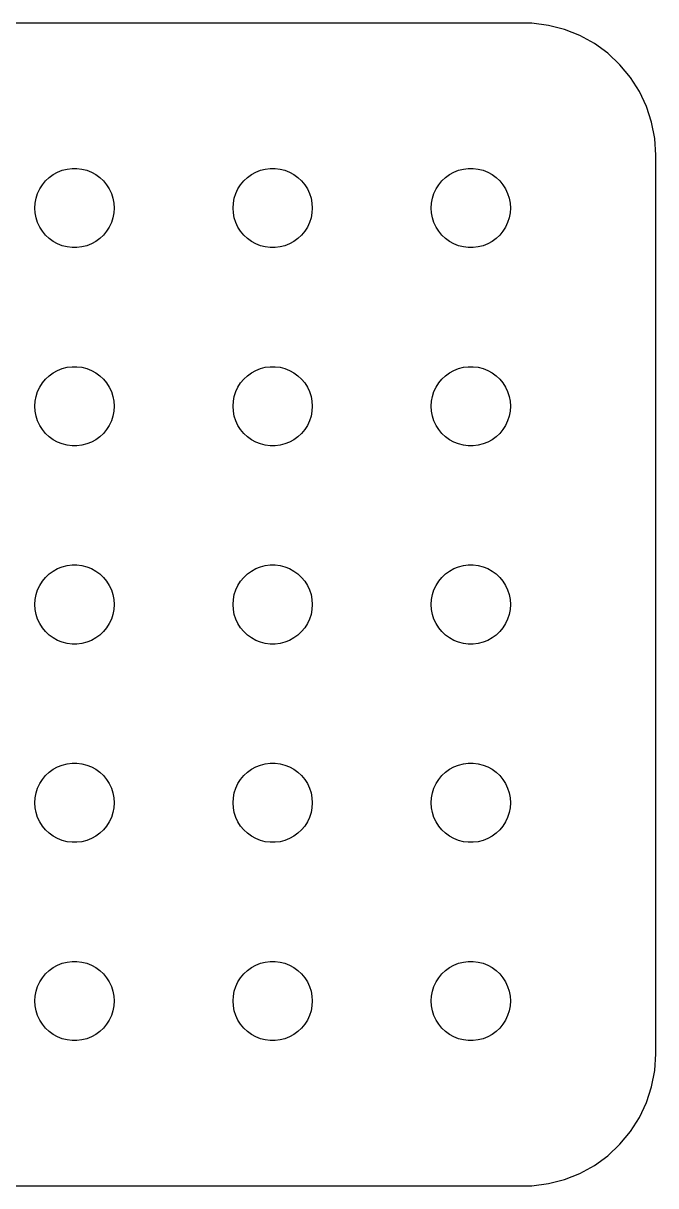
# Model space of a CAD drawing. Header units: metres. Extents: x -22 to 22, y 248 to 508.
# Drawn here: x -1.94 to 22, y 248.01 to 291.99 of the extents above; entities that cross this region are included whole.
import ezdxf

# ---------------------------------------------------------------- set-up
doc = ezdxf.new("R2010")
doc.units = ezdxf.units.M

msp = doc.modelspace()

# ---------------------------------------------------------------- linework, layer by layer
for p, q in [((17.3139, 291.99), (-17.3139, 291.99)), ((17.9369, 291.911), (17.3139, 291.99)), ((18.5451, 291.755), (17.9369, 291.911)), ((19.1289, 291.524), (18.5451, 291.755)), ((19.6791, 291.222), (19.1289, 291.524)), ((20.1871, 290.853), (19.6791, 291.222)), ((20.6448, 290.423), (20.1871, 290.853)), ((21.0451, 289.939), (20.6448, 290.423)), ((21.3815, 289.409), (21.0451, 289.939)), ((21.6489, 288.841), (21.3815, 289.409)), ((21.8429, 288.243), (21.6489, 288.841)), ((21.9606, 287.627), (21.8429, 288.243)), ((22, 287), (21.9606, 287.627)), ((22, 253), (22, 287)), ((-0.803726, 286.266), (-0.638657, 286.357)), ((-0.638657, 286.357), (-0.463516, 286.427)), ((-0.463516, 286.427), (-0.281067, 286.473)), ((-0.281067, 286.473), (-0.094177, 286.497)), ((-0.094177, 286.497), (0.094177, 286.497)), ((0.094177, 286.497), (0.281067, 286.473)), ((0.281067, 286.473), (0.463516, 286.427)), ((0.463516, 286.427), (0.638657, 286.357)), ((0.638657, 286.357), (0.803726, 286.266)), ((6.69626, 286.266), (6.86133, 286.357)), ((6.86133, 286.357), (7.03647, 286.427)), ((7.03647, 286.427), (7.21892, 286.473)), ((7.21892, 286.473), (7.40581, 286.497)), ((7.40581, 286.497), (7.59418, 286.497)), ((7.59418, 286.497), (7.78107, 286.473)), ((7.78107, 286.473), (7.96352, 286.427)), ((7.96352, 286.427), (8.13866, 286.357)), ((8.13866, 286.357), (8.30373, 286.266)), ((14.1963, 286.266), (14.3613, 286.357)), ((14.3613, 286.357), (14.5365, 286.427)), ((14.5365, 286.427), (14.7189, 286.473)), ((14.7189, 286.473), (14.9058, 286.497)), ((14.9058, 286.497), (15.0942, 286.497)), ((15.0942, 286.497), (15.2811, 286.473)), ((15.2811, 286.473), (15.4635, 286.427)), ((15.4635, 286.427), (15.6387, 286.357)), ((15.6387, 286.357), (15.8037, 286.266)), ((-1.31445, 285.723), (-1.21352, 285.882)), ((-1.21352, 285.882), (-1.09344, 286.027)), ((-1.09344, 286.027), (-0.956131, 286.156)), ((-0.956131, 286.156), (-0.803726, 286.266)), ((0.803726, 286.266), (0.956131, 286.156)), ((0.956131, 286.156), (1.09344, 286.027)), ((1.09344, 286.027), (1.21352, 285.882)), ((1.21352, 285.882), (1.31445, 285.723)), ((6.18553, 285.723), (6.28647, 285.882)), ((6.28647, 285.882), (6.40654, 286.027)), ((6.40654, 286.027), (6.54385, 286.156)), ((6.54385, 286.156), (6.69626, 286.266)), ((8.30373, 286.266), (8.45613, 286.156)), ((8.45613, 286.156), (8.59344, 286.027)), ((8.59344, 286.027), (8.71352, 285.882)), ((8.71352, 285.882), (8.81445, 285.723)), ((13.6855, 285.723), (13.7865, 285.882)), ((13.7865, 285.882), (13.9065, 286.027)), ((13.9065, 286.027), (14.0439, 286.156)), ((14.0439, 286.156), (14.1963, 286.266)), ((15.8037, 286.266), (15.9561, 286.156)), ((15.9561, 286.156), (16.0934, 286.027)), ((16.0934, 286.027), (16.2135, 285.882)), ((16.2135, 285.882), (16.3145, 285.723)), ((-1.45287, 285.373), (-1.39465, 285.552)), ((-1.39465, 285.552), (-1.31445, 285.723)), ((1.31445, 285.723), (1.39465, 285.552)), ((1.39465, 285.552), (1.45287, 285.373)), ((6.04712, 285.373), (6.10533, 285.552)), ((6.10533, 285.552), (6.18553, 285.723)), ((8.81445, 285.723), (8.89465, 285.552)), ((8.89465, 285.552), (8.95287, 285.373)), ((13.5471, 285.373), (13.6053, 285.552)), ((13.6053, 285.552), (13.6855, 285.723)), ((16.3145, 285.723), (16.3947, 285.552)), ((16.3947, 285.552), (16.4529, 285.373)), ((-1.5, 285), (-1.48816, 285.188)), ((-1.48816, 284.812), (-1.5, 285)), ((-1.48816, 285.188), (-1.45287, 285.373)), ((1.45287, 285.373), (1.48816, 285.188)), ((1.48816, 285.188), (1.5, 285)), ((1.5, 285), (1.48816, 284.812)), ((6, 285), (6.01183, 285.188)), ((6.01183, 284.812), (6, 285)), ((6.01183, 285.188), (6.04712, 285.373)), ((8.95287, 285.373), (8.98816, 285.188)), ((8.98816, 285.188), (9, 285)), ((9, 285), (8.98816, 284.812)), ((13.5, 285), (13.5118, 285.188)), ((13.5118, 284.812), (13.5, 285)), ((13.5118, 285.188), (13.5471, 285.373)), ((16.4529, 285.373), (16.4882, 285.188)), ((16.4882, 285.188), (16.5, 285)), ((16.5, 285), (16.4882, 284.812)), ((-1.45287, 284.627), (-1.48816, 284.812)), ((-1.39465, 284.448), (-1.45287, 284.627)), ((1.45287, 284.627), (1.39465, 284.448)), ((1.48816, 284.812), (1.45287, 284.627)), ((6.04712, 284.627), (6.01183, 284.812)), ((6.10533, 284.448), (6.04712, 284.627)), ((8.95287, 284.627), (8.89465, 284.448)), ((8.98816, 284.812), (8.95287, 284.627)), ((13.5471, 284.627), (13.5118, 284.812)), ((13.6053, 284.448), (13.5471, 284.627)), ((16.4529, 284.627), (16.3947, 284.448)), ((16.4882, 284.812), (16.4529, 284.627)), ((-1.31445, 284.277), (-1.39465, 284.448)), ((-1.21352, 284.118), (-1.31445, 284.277)), ((-1.09344, 283.973), (-1.21352, 284.118)), ((1.21352, 284.118), (1.09344, 283.973)), ((1.31445, 284.277), (1.21352, 284.118)), ((1.39465, 284.448), (1.31445, 284.277)), ((6.18553, 284.277), (6.10533, 284.448)), ((6.28647, 284.118), (6.18553, 284.277)), ((6.40654, 283.973), (6.28647, 284.118)), ((8.71352, 284.118), (8.59344, 283.973)), ((8.81445, 284.277), (8.71352, 284.118)), ((8.89465, 284.448), (8.81445, 284.277)), ((13.6855, 284.277), (13.6053, 284.448)), ((13.7865, 284.118), (13.6855, 284.277)), ((13.9065, 283.973), (13.7865, 284.118)), ((16.2135, 284.118), (16.0934, 283.973)), ((16.3145, 284.277), (16.2135, 284.118)), ((16.3947, 284.448), (16.3145, 284.277)), ((-0.956131, 283.844), (-1.09344, 283.973)), ((-0.803726, 283.734), (-0.956131, 283.844)), ((-0.638657, 283.643), (-0.803726, 283.734)), ((0.803726, 283.734), (0.638657, 283.643)), ((0.956131, 283.844), (0.803726, 283.734)), ((1.09344, 283.973), (0.956131, 283.844)), ((6.54385, 283.844), (6.40654, 283.973)), ((6.69626, 283.734), (6.54385, 283.844)), ((6.86133, 283.643), (6.69626, 283.734)), ((8.30373, 283.734), (8.13866, 283.643)), ((8.45613, 283.844), (8.30373, 283.734)), ((8.59344, 283.973), (8.45613, 283.844)), ((14.0439, 283.844), (13.9065, 283.973)), ((14.1963, 283.734), (14.0439, 283.844)), ((14.3613, 283.643), (14.1963, 283.734)), ((15.8037, 283.734), (15.6387, 283.643)), ((15.9561, 283.844), (15.8037, 283.734)), ((16.0934, 283.973), (15.9561, 283.844)), ((-0.463516, 283.573), (-0.638657, 283.643)), ((-0.281067, 283.527), (-0.463516, 283.573)), ((-0.094177, 283.503), (-0.281067, 283.527)), ((0.094177, 283.503), (-0.094177, 283.503)), ((0.281067, 283.527), (0.094177, 283.503)), ((0.463516, 283.573), (0.281067, 283.527)), ((0.638657, 283.643), (0.463516, 283.573)), ((7.03647, 283.573), (6.86133, 283.643)), ((7.21892, 283.527), (7.03647, 283.573)), ((7.40581, 283.503), (7.21892, 283.527)), ((7.59418, 283.503), (7.40581, 283.503)), ((7.78107, 283.527), (7.59418, 283.503)), ((7.96352, 283.573), (7.78107, 283.527)), ((8.13866, 283.643), (7.96352, 283.573)), ((14.5365, 283.573), (14.3613, 283.643)), ((14.7189, 283.527), (14.5365, 283.573)), ((14.9058, 283.503), (14.7189, 283.527)), ((15.0942, 283.503), (14.9058, 283.503)), ((15.2811, 283.527), (15.0942, 283.503)), ((15.4635, 283.573), (15.2811, 283.527)), ((15.6387, 283.643), (15.4635, 283.573)), ((-0.803726, 278.766), (-0.638657, 278.857)), ((-0.638657, 278.857), (-0.463516, 278.927)), ((-0.463516, 278.927), (-0.281067, 278.973)), ((-0.281067, 278.973), (-0.094177, 278.997)), ((-0.094177, 278.997), (0.094177, 278.997)), ((0.094177, 278.997), (0.281067, 278.973)), ((0.281067, 278.973), (0.463516, 278.927)), ((0.463516, 278.927), (0.638657, 278.857)), ((0.638657, 278.857), (0.803726, 278.766)), ((6.69626, 278.766), (6.86133, 278.857)), ((6.86133, 278.857), (7.03647, 278.927)), ((7.03647, 278.927), (7.21892, 278.973)), ((7.21892, 278.973), (7.40581, 278.997)), ((7.40581, 278.997), (7.59418, 278.997)), ((7.59418, 278.997), (7.78107, 278.973)), ((7.78107, 278.973), (7.96352, 278.927)), ((7.96352, 278.927), (8.13866, 278.857)), ((8.13866, 278.857), (8.30373, 278.766)), ((14.1963, 278.766), (14.3613, 278.857)), ((14.3613, 278.857), (14.5365, 278.927)), ((14.5365, 278.927), (14.7189, 278.973)), ((14.7189, 278.973), (14.9058, 278.997)), ((14.9058, 278.997), (15.0942, 278.997)), ((15.0942, 278.997), (15.2811, 278.973)), ((15.2811, 278.973), (15.4635, 278.927)), ((15.4635, 278.927), (15.6387, 278.857)), ((15.6387, 278.857), (15.8037, 278.766)), ((-1.21352, 278.382), (-1.09344, 278.527)), ((-1.09344, 278.527), (-0.956131, 278.656)), ((-0.956131, 278.656), (-0.803726, 278.766)), ((0.803726, 278.766), (0.956131, 278.656)), ((0.956131, 278.656), (1.09344, 278.527)), ((1.09344, 278.527), (1.21352, 278.382)), ((6.28647, 278.382), (6.40654, 278.527)), ((6.40654, 278.527), (6.54385, 278.656)), ((6.54385, 278.656), (6.69626, 278.766)), ((8.30373, 278.766), (8.45613, 278.656)), ((8.45613, 278.656), (8.59344, 278.527)), ((8.59344, 278.527), (8.71352, 278.382)), ((13.7865, 278.382), (13.9065, 278.527)), ((13.9065, 278.527), (14.0439, 278.656)), ((14.0439, 278.656), (14.1963, 278.766)), ((15.8037, 278.766), (15.9561, 278.656)), ((15.9561, 278.656), (16.0934, 278.527)), ((16.0934, 278.527), (16.2135, 278.382)), ((-1.45287, 277.873), (-1.39465, 278.052)), ((-1.39465, 278.052), (-1.31445, 278.223)), ((-1.31445, 278.223), (-1.21352, 278.382)), ((1.21352, 278.382), (1.31445, 278.223)), ((1.31445, 278.223), (1.39465, 278.052)), ((1.39465, 278.052), (1.45287, 277.873)), ((6.04712, 277.873), (6.10533, 278.052)), ((6.10533, 278.052), (6.18553, 278.223)), ((6.18553, 278.223), (6.28647, 278.382)), ((8.71352, 278.382), (8.81445, 278.223)), ((8.81445, 278.223), (8.89465, 278.052)), ((8.89465, 278.052), (8.95287, 277.873)), ((13.5471, 277.873), (13.6053, 278.052)), ((13.6053, 278.052), (13.6855, 278.223)), ((13.6855, 278.223), (13.7865, 278.382)), ((16.2135, 278.382), (16.3145, 278.223)), ((16.3145, 278.223), (16.3947, 278.052)), ((16.3947, 278.052), (16.4529, 277.873)), ((-1.5, 277.5), (-1.48816, 277.688)), ((-1.48816, 277.688), (-1.45287, 277.873)), ((1.45287, 277.873), (1.48816, 277.688)), ((1.48816, 277.688), (1.5, 277.5)), ((6, 277.5), (6.01183, 277.688)), ((6.01183, 277.688), (6.04712, 277.873)), ((8.95287, 277.873), (8.98816, 277.688)), ((8.98816, 277.688), (9, 277.5)), ((13.5, 277.5), (13.5118, 277.688)), ((13.5118, 277.688), (13.5471, 277.873)), ((16.4529, 277.873), (16.4882, 277.688)), ((16.4882, 277.688), (16.5, 277.5)), ((-1.48816, 277.312), (-1.5, 277.5)), ((-1.45287, 277.127), (-1.48816, 277.312)), ((-1.39465, 276.948), (-1.45287, 277.127)), ((1.45287, 277.127), (1.39465, 276.948)), ((1.48816, 277.312), (1.45287, 277.127)), ((1.5, 277.5), (1.48816, 277.312)), ((6.01183, 277.312), (6, 277.5)), ((6.04712, 277.127), (6.01183, 277.312)), ((6.10533, 276.948), (6.04712, 277.127)), ((8.95287, 277.127), (8.89465, 276.948)), ((8.98816, 277.312), (8.95287, 277.127)), ((9, 277.5), (8.98816, 277.312)), ((13.5118, 277.312), (13.5, 277.5)), ((13.5471, 277.127), (13.5118, 277.312)), ((13.6053, 276.948), (13.5471, 277.127)), ((16.4529, 277.127), (16.3947, 276.948)), ((16.4882, 277.312), (16.4529, 277.127)), ((16.5, 277.5), (16.4882, 277.312)), ((-1.31445, 276.777), (-1.39465, 276.948)), ((-1.21352, 276.618), (-1.31445, 276.777)), ((1.31445, 276.777), (1.21352, 276.618)), ((1.39465, 276.948), (1.31445, 276.777)), ((6.18553, 276.777), (6.10533, 276.948)), ((6.28647, 276.618), (6.18553, 276.777)), ((8.81445, 276.777), (8.71352, 276.618)), ((8.89465, 276.948), (8.81445, 276.777)), ((13.6855, 276.777), (13.6053, 276.948)), ((13.7865, 276.618), (13.6855, 276.777)), ((16.3145, 276.777), (16.2135, 276.618)), ((16.3947, 276.948), (16.3145, 276.777)), ((-1.09344, 276.473), (-1.21352, 276.618)), ((-0.956131, 276.344), (-1.09344, 276.473)), ((-0.803726, 276.234), (-0.956131, 276.344)), ((-0.638657, 276.143), (-0.803726, 276.234)), ((0.803726, 276.234), (0.638657, 276.143)), ((0.956131, 276.344), (0.803726, 276.234)), ((1.09344, 276.473), (0.956131, 276.344)), ((1.21352, 276.618), (1.09344, 276.473)), ((6.40654, 276.473), (6.28647, 276.618)), ((6.54385, 276.344), (6.40654, 276.473)), ((6.69626, 276.234), (6.54385, 276.344)), ((6.86133, 276.143), (6.69626, 276.234)), ((8.30373, 276.234), (8.13866, 276.143)), ((8.45613, 276.344), (8.30373, 276.234)), ((8.59344, 276.473), (8.45613, 276.344)), ((8.71352, 276.618), (8.59344, 276.473)), ((13.9065, 276.473), (13.7865, 276.618)), ((14.0439, 276.344), (13.9065, 276.473)), ((14.1963, 276.234), (14.0439, 276.344)), ((14.3613, 276.143), (14.1963, 276.234)), ((15.8037, 276.234), (15.6387, 276.143)), ((15.9561, 276.344), (15.8037, 276.234)), ((16.0934, 276.473), (15.9561, 276.344)), ((16.2135, 276.618), (16.0934, 276.473)), ((-0.463516, 276.073), (-0.638657, 276.143)), ((-0.281067, 276.027), (-0.463516, 276.073)), ((-0.094177, 276.003), (-0.281067, 276.027)), ((0.094177, 276.003), (-0.094177, 276.003)), ((0.281067, 276.027), (0.094177, 276.003)), ((0.463516, 276.073), (0.281067, 276.027)), ((0.638657, 276.143), (0.463516, 276.073)), ((7.03647, 276.073), (6.86133, 276.143)), ((7.21892, 276.027), (7.03647, 276.073)), ((7.40581, 276.003), (7.21892, 276.027)), ((7.59418, 276.003), (7.40581, 276.003)), ((7.78107, 276.027), (7.59418, 276.003)), ((7.96352, 276.073), (7.78107, 276.027)), ((8.13866, 276.143), (7.96352, 276.073)), ((14.5365, 276.073), (14.3613, 276.143)), ((14.7189, 276.027), (14.5365, 276.073)), ((14.9058, 276.003), (14.7189, 276.027)), ((15.0942, 276.003), (14.9058, 276.003)), ((15.2811, 276.027), (15.0942, 276.003)), ((15.4635, 276.073), (15.2811, 276.027)), ((15.6387, 276.143), (15.4635, 276.073)), ((-0.803726, 271.266), (-0.638657, 271.357)), ((-0.638657, 271.357), (-0.463516, 271.427)), ((-0.463516, 271.427), (-0.281067, 271.473)), ((-0.281067, 271.473), (-0.094177, 271.497)), ((-0.094177, 271.497), (0.094177, 271.497)), ((0.094177, 271.497), (0.281067, 271.473)), ((0.281067, 271.473), (0.463516, 271.427)), ((0.463516, 271.427), (0.638657, 271.357)), ((0.638657, 271.357), (0.803726, 271.266)), ((6.69626, 271.266), (6.86133, 271.357)), ((6.86133, 271.357), (7.03647, 271.427)), ((7.03647, 271.427), (7.21892, 271.473)), ((7.21892, 271.473), (7.40581, 271.497)), ((7.40581, 271.497), (7.59418, 271.497)), ((7.59418, 271.497), (7.78107, 271.473)), ((7.78107, 271.473), (7.96352, 271.427)), ((7.96352, 271.427), (8.13866, 271.357)), ((8.13866, 271.357), (8.30373, 271.266)), ((14.1963, 271.266), (14.3613, 271.357)), ((14.3613, 271.357), (14.5365, 271.427)), ((14.5365, 271.427), (14.7189, 271.473)), ((14.7189, 271.473), (14.9058, 271.497)), ((14.9058, 271.497), (15.0942, 271.497)), ((15.0942, 271.497), (15.2811, 271.473)), ((15.2811, 271.473), (15.4635, 271.427)), ((15.4635, 271.427), (15.6387, 271.357)), ((15.6387, 271.357), (15.8037, 271.266)), ((-1.21352, 270.882), (-1.09344, 271.027)), ((-1.09344, 271.027), (-0.956131, 271.156)), ((-0.956131, 271.156), (-0.803726, 271.266)), ((0.803726, 271.266), (0.956131, 271.156)), ((0.956131, 271.156), (1.09344, 271.027)), ((1.09344, 271.027), (1.21352, 270.882)), ((6.28647, 270.882), (6.40654, 271.027)), ((6.40654, 271.027), (6.54385, 271.156)), ((6.54385, 271.156), (6.69626, 271.266)), ((8.30373, 271.266), (8.45613, 271.156)), ((8.45613, 271.156), (8.59344, 271.027)), ((8.59344, 271.027), (8.71352, 270.882)), ((13.7865, 270.882), (13.9065, 271.027)), ((13.9065, 271.027), (14.0439, 271.156)), ((14.0439, 271.156), (14.1963, 271.266)), ((15.8037, 271.266), (15.9561, 271.156)), ((15.9561, 271.156), (16.0934, 271.027)), ((16.0934, 271.027), (16.2135, 270.882)), ((-1.45287, 270.373), (-1.39465, 270.552)), ((-1.39465, 270.552), (-1.31445, 270.723)), ((-1.31445, 270.723), (-1.21352, 270.882)), ((1.21352, 270.882), (1.31445, 270.723)), ((1.31445, 270.723), (1.39465, 270.552)), ((1.39465, 270.552), (1.45287, 270.373)), ((6.04712, 270.373), (6.10533, 270.552)), ((6.10533, 270.552), (6.18553, 270.723)), ((6.18553, 270.723), (6.28647, 270.882)), ((8.71352, 270.882), (8.81445, 270.723)), ((8.81445, 270.723), (8.89465, 270.552)), ((8.89465, 270.552), (8.95287, 270.373)), ((13.5471, 270.373), (13.6053, 270.552)), ((13.6053, 270.552), (13.6855, 270.723)), ((13.6855, 270.723), (13.7865, 270.882)), ((16.2135, 270.882), (16.3145, 270.723)), ((16.3145, 270.723), (16.3947, 270.552)), ((16.3947, 270.552), (16.4529, 270.373)), ((-1.5, 270), (-1.48816, 270.188)), ((-1.48816, 270.188), (-1.45287, 270.373)), ((1.45287, 270.373), (1.48816, 270.188)), ((1.48816, 270.188), (1.5, 270)), ((6, 270), (6.01183, 270.188)), ((6.01183, 270.188), (6.04712, 270.373)), ((8.95287, 270.373), (8.98816, 270.188)), ((8.98816, 270.188), (9, 270)), ((13.5, 270), (13.5118, 270.188)), ((13.5118, 270.188), (13.5471, 270.373)), ((16.4529, 270.373), (16.4882, 270.188)), ((16.4882, 270.188), (16.5, 270)), ((-1.48816, 269.812), (-1.5, 270)), ((-1.45287, 269.627), (-1.48816, 269.812)), ((-1.39465, 269.448), (-1.45287, 269.627)), ((1.45287, 269.627), (1.39465, 269.448)), ((1.48816, 269.812), (1.45287, 269.627)), ((1.5, 270), (1.48816, 269.812)), ((6.01183, 269.812), (6, 270)), ((6.04712, 269.627), (6.01183, 269.812)), ((6.10533, 269.448), (6.04712, 269.627)), ((8.95287, 269.627), (8.89465, 269.448)), ((8.98816, 269.812), (8.95287, 269.627)), ((9, 270), (8.98816, 269.812)), ((13.5118, 269.812), (13.5, 270)), ((13.5471, 269.627), (13.5118, 269.812)), ((13.6053, 269.448), (13.5471, 269.627)), ((16.4529, 269.627), (16.3947, 269.448)), ((16.4882, 269.812), (16.4529, 269.627)), ((16.5, 270), (16.4882, 269.812)), ((-1.31445, 269.277), (-1.39465, 269.448)), ((-1.21352, 269.118), (-1.31445, 269.277)), ((1.31445, 269.277), (1.21352, 269.118)), ((1.39465, 269.448), (1.31445, 269.277)), ((6.18553, 269.277), (6.10533, 269.448)), ((6.28647, 269.118), (6.18553, 269.277)), ((8.81445, 269.277), (8.71352, 269.118)), ((8.89465, 269.448), (8.81445, 269.277)), ((13.6855, 269.277), (13.6053, 269.448)), ((13.7865, 269.118), (13.6855, 269.277)), ((16.3145, 269.277), (16.2135, 269.118)), ((16.3947, 269.448), (16.3145, 269.277)), ((-1.09344, 268.973), (-1.21352, 269.118)), ((-0.956131, 268.844), (-1.09344, 268.973)), ((-0.803726, 268.734), (-0.956131, 268.844)), ((-0.638657, 268.643), (-0.803726, 268.734)), ((0.803726, 268.734), (0.638657, 268.643)), ((0.956131, 268.844), (0.803726, 268.734)), ((1.09344, 268.973), (0.956131, 268.844)), ((1.21352, 269.118), (1.09344, 268.973)), ((6.40654, 268.973), (6.28647, 269.118)), ((6.54385, 268.844), (6.40654, 268.973)), ((6.69626, 268.734), (6.54385, 268.844)), ((6.86133, 268.643), (6.69626, 268.734)), ((8.30373, 268.734), (8.13866, 268.643)), ((8.45613, 268.844), (8.30373, 268.734)), ((8.59344, 268.973), (8.45613, 268.844)), ((8.71352, 269.118), (8.59344, 268.973)), ((13.9065, 268.973), (13.7865, 269.118)), ((14.0439, 268.844), (13.9065, 268.973)), ((14.1963, 268.734), (14.0439, 268.844)), ((14.3613, 268.643), (14.1963, 268.734)), ((15.8037, 268.734), (15.6387, 268.643)), ((15.9561, 268.844), (15.8037, 268.734)), ((16.0934, 268.973), (15.9561, 268.844)), ((16.2135, 269.118), (16.0934, 268.973)), ((-0.463516, 268.573), (-0.638657, 268.643)), ((-0.281067, 268.527), (-0.463516, 268.573)), ((-0.094177, 268.503), (-0.281067, 268.527)), ((0.094177, 268.503), (-0.094177, 268.503)), ((0.281067, 268.527), (0.094177, 268.503)), ((0.463516, 268.573), (0.281067, 268.527)), ((0.638657, 268.643), (0.463516, 268.573)), ((7.03647, 268.573), (6.86133, 268.643)), ((7.21892, 268.527), (7.03647, 268.573)), ((7.40581, 268.503), (7.21892, 268.527)), ((7.59418, 268.503), (7.40581, 268.503)), ((7.78107, 268.527), (7.59418, 268.503)), ((7.96352, 268.573), (7.78107, 268.527)), ((8.13866, 268.643), (7.96352, 268.573)), ((14.5365, 268.573), (14.3613, 268.643)), ((14.7189, 268.527), (14.5365, 268.573)), ((14.9058, 268.503), (14.7189, 268.527)), ((15.0942, 268.503), (14.9058, 268.503)), ((15.2811, 268.527), (15.0942, 268.503)), ((15.4635, 268.573), (15.2811, 268.527)), ((15.6387, 268.643), (15.4635, 268.573)), ((-0.638657, 263.857), (-0.463516, 263.927)), ((-0.463516, 263.927), (-0.281067, 263.973)), ((-0.281067, 263.973), (-0.094177, 263.997)), ((-0.094177, 263.997), (0.094177, 263.997)), ((0.094177, 263.997), (0.281067, 263.973)), ((0.281067, 263.973), (0.463516, 263.927)), ((0.463516, 263.927), (0.638657, 263.857)), ((6.86133, 263.857), (7.03647, 263.927)), ((7.03647, 263.927), (7.21892, 263.973)), ((7.21892, 263.973), (7.40581, 263.997)), ((7.40581, 263.997), (7.59418, 263.997)), ((7.59418, 263.997), (7.78107, 263.973)), ((7.78107, 263.973), (7.96352, 263.927)), ((7.96352, 263.927), (8.13866, 263.857)), ((14.3613, 263.857), (14.5365, 263.927)), ((14.5365, 263.927), (14.7189, 263.973)), ((14.7189, 263.973), (14.9058, 263.997)), ((14.9058, 263.997), (15.0942, 263.997)), ((15.0942, 263.997), (15.2811, 263.973)), ((15.2811, 263.973), (15.4635, 263.927)), ((15.4635, 263.927), (15.6387, 263.857)), ((-1.21352, 263.382), (-1.09344, 263.527)), ((-1.09344, 263.527), (-0.956131, 263.656)), ((-0.956131, 263.656), (-0.803726, 263.766)), ((-0.803726, 263.766), (-0.638657, 263.857)), ((0.638657, 263.857), (0.803726, 263.766)), ((0.803726, 263.766), (0.956131, 263.656)), ((0.956131, 263.656), (1.09344, 263.527)), ((1.09344, 263.527), (1.21352, 263.382)), ((6.28647, 263.382), (6.40654, 263.527)), ((6.40654, 263.527), (6.54385, 263.656)), ((6.54385, 263.656), (6.69626, 263.766)), ((6.69626, 263.766), (6.86133, 263.857)), ((8.13866, 263.857), (8.30373, 263.766)), ((8.30373, 263.766), (8.45613, 263.656)), ((8.45613, 263.656), (8.59344, 263.527)), ((8.59344, 263.527), (8.71352, 263.382)), ((13.7865, 263.382), (13.9065, 263.527)), ((13.9065, 263.527), (14.0439, 263.656)), ((14.0439, 263.656), (14.1963, 263.766)), ((14.1963, 263.766), (14.3613, 263.857)), ((15.6387, 263.857), (15.8037, 263.766)), ((15.8037, 263.766), (15.9561, 263.656)), ((15.9561, 263.656), (16.0934, 263.527)), ((16.0934, 263.527), (16.2135, 263.382)), ((-1.45287, 262.873), (-1.39465, 263.052)), ((-1.39465, 263.052), (-1.31445, 263.223)), ((-1.31445, 263.223), (-1.21352, 263.382)), ((1.21352, 263.382), (1.31445, 263.223)), ((1.31445, 263.223), (1.39465, 263.052)), ((1.39465, 263.052), (1.45287, 262.873)), ((6.04712, 262.873), (6.10533, 263.052)), ((6.10533, 263.052), (6.18553, 263.223)), ((6.18553, 263.223), (6.28647, 263.382)), ((8.71352, 263.382), (8.81445, 263.223)), ((8.81445, 263.223), (8.89465, 263.052)), ((8.89465, 263.052), (8.95287, 262.873)), ((13.5471, 262.873), (13.6053, 263.052)), ((13.6053, 263.052), (13.6855, 263.223)), ((13.6855, 263.223), (13.7865, 263.382)), ((16.2135, 263.382), (16.3145, 263.223)), ((16.3145, 263.223), (16.3947, 263.052)), ((16.3947, 263.052), (16.4529, 262.873)), ((-1.5, 262.5), (-1.48816, 262.688)), ((-1.48816, 262.688), (-1.45287, 262.873)), ((1.45287, 262.873), (1.48816, 262.688)), ((1.48816, 262.688), (1.5, 262.5)), ((6, 262.5), (6.01183, 262.688)), ((6.01183, 262.688), (6.04712, 262.873)), ((8.95287, 262.873), (8.98816, 262.688)), ((8.98816, 262.688), (9, 262.5)), ((13.5, 262.5), (13.5118, 262.688)), ((13.5118, 262.688), (13.5471, 262.873)), ((16.4529, 262.873), (16.4882, 262.688)), ((16.4882, 262.688), (16.5, 262.5)), ((-1.48816, 262.312), (-1.5, 262.5)), ((-1.45287, 262.127), (-1.48816, 262.312)), ((-1.39465, 261.948), (-1.45287, 262.127)), ((1.45287, 262.127), (1.39465, 261.948)), ((1.48816, 262.312), (1.45287, 262.127)), ((1.5, 262.5), (1.48816, 262.312)), ((6.01183, 262.312), (6, 262.5)), ((6.04712, 262.127), (6.01183, 262.312)), ((6.10533, 261.948), (6.04712, 262.127)), ((8.95287, 262.127), (8.89465, 261.948)), ((8.98816, 262.312), (8.95287, 262.127)), ((9, 262.5), (8.98816, 262.312)), ((13.5118, 262.312), (13.5, 262.5)), ((13.5471, 262.127), (13.5118, 262.312)), ((13.6053, 261.948), (13.5471, 262.127)), ((16.4529, 262.127), (16.3947, 261.948)), ((16.4882, 262.312), (16.4529, 262.127)), ((16.5, 262.5), (16.4882, 262.312)), ((-1.31445, 261.777), (-1.39465, 261.948)), ((-1.21352, 261.618), (-1.31445, 261.777)), ((1.31445, 261.777), (1.21352, 261.618)), ((1.39465, 261.948), (1.31445, 261.777)), ((6.18553, 261.777), (6.10533, 261.948)), ((6.28647, 261.618), (6.18553, 261.777)), ((8.81445, 261.777), (8.71352, 261.618)), ((8.89465, 261.948), (8.81445, 261.777)), ((13.6855, 261.777), (13.6053, 261.948)), ((13.7865, 261.618), (13.6855, 261.777)), ((16.3145, 261.777), (16.2135, 261.618)), ((16.3947, 261.948), (16.3145, 261.777)), ((-1.09344, 261.473), (-1.21352, 261.618)), ((-0.956131, 261.344), (-1.09344, 261.473)), ((-0.803726, 261.234), (-0.956131, 261.344)), ((0.956131, 261.344), (0.803726, 261.234)), ((1.09344, 261.473), (0.956131, 261.344)), ((1.21352, 261.618), (1.09344, 261.473)), ((6.40654, 261.473), (6.28647, 261.618)), ((6.54385, 261.344), (6.40654, 261.473)), ((6.69626, 261.234), (6.54385, 261.344)), ((8.45613, 261.344), (8.30373, 261.234)), ((8.59344, 261.473), (8.45613, 261.344)), ((8.71352, 261.618), (8.59344, 261.473)), ((13.9065, 261.473), (13.7865, 261.618)), ((14.0439, 261.344), (13.9065, 261.473)), ((14.1963, 261.234), (14.0439, 261.344)), ((15.9561, 261.344), (15.8037, 261.234)), ((16.0934, 261.473), (15.9561, 261.344)), ((16.2135, 261.618), (16.0934, 261.473)), ((-0.638657, 261.143), (-0.803726, 261.234)), ((-0.463516, 261.073), (-0.638657, 261.143)), ((-0.281067, 261.027), (-0.463516, 261.073)), ((-0.094177, 261.003), (-0.281067, 261.027)), ((0.094177, 261.003), (-0.094177, 261.003)), ((0.281067, 261.027), (0.094177, 261.003)), ((0.463516, 261.073), (0.281067, 261.027)), ((0.638657, 261.143), (0.463516, 261.073)), ((0.803726, 261.234), (0.638657, 261.143)), ((6.86133, 261.143), (6.69626, 261.234)), ((7.03647, 261.073), (6.86133, 261.143)), ((7.21892, 261.027), (7.03647, 261.073)), ((7.40581, 261.003), (7.21892, 261.027)), ((7.59418, 261.003), (7.40581, 261.003)), ((7.78107, 261.027), (7.59418, 261.003)), ((7.96352, 261.073), (7.78107, 261.027)), ((8.13866, 261.143), (7.96352, 261.073)), ((8.30373, 261.234), (8.13866, 261.143)), ((14.3613, 261.143), (14.1963, 261.234)), ((14.5365, 261.073), (14.3613, 261.143)), ((14.7189, 261.027), (14.5365, 261.073)), ((14.9058, 261.003), (14.7189, 261.027)), ((15.0942, 261.003), (14.9058, 261.003)), ((15.2811, 261.027), (15.0942, 261.003)), ((15.4635, 261.073), (15.2811, 261.027)), ((15.6387, 261.143), (15.4635, 261.073)), ((15.8037, 261.234), (15.6387, 261.143)), ((-0.638657, 256.357), (-0.463516, 256.427)), ((-0.463516, 256.427), (-0.281067, 256.473)), ((-0.281067, 256.473), (-0.094177, 256.497)), ((-0.094177, 256.497), (0.094177, 256.497)), ((0.094177, 256.497), (0.281067, 256.473)), ((0.281067, 256.473), (0.463516, 256.427)), ((0.463516, 256.427), (0.638657, 256.357)), ((6.86133, 256.357), (7.03647, 256.427)), ((7.03647, 256.427), (7.21892, 256.473)), ((7.21892, 256.473), (7.40581, 256.497)), ((7.40581, 256.497), (7.59418, 256.497)), ((7.59418, 256.497), (7.78107, 256.473)), ((7.78107, 256.473), (7.96352, 256.427)), ((7.96352, 256.427), (8.13866, 256.357)), ((14.3613, 256.357), (14.5365, 256.427)), ((14.5365, 256.427), (14.7189, 256.473)), ((14.7189, 256.473), (14.9058, 256.497)), ((14.9058, 256.497), (15.0942, 256.497)), ((15.0942, 256.497), (15.2811, 256.473)), ((15.2811, 256.473), (15.4635, 256.427)), ((15.4635, 256.427), (15.6387, 256.357)), ((-1.21352, 255.882), (-1.09344, 256.027)), ((-1.09344, 256.027), (-0.956131, 256.156)), ((-0.956131, 256.156), (-0.803726, 256.266)), ((-0.803726, 256.266), (-0.638657, 256.357)), ((0.638657, 256.357), (0.803726, 256.266)), ((0.803726, 256.266), (0.956131, 256.156)), ((0.956131, 256.156), (1.09344, 256.027)), ((1.09344, 256.027), (1.21352, 255.882)), ((6.28647, 255.882), (6.40654, 256.027)), ((6.40654, 256.027), (6.54385, 256.156)), ((6.54385, 256.156), (6.69626, 256.266)), ((6.69626, 256.266), (6.86133, 256.357)), ((8.13866, 256.357), (8.30373, 256.266)), ((8.30373, 256.266), (8.45613, 256.156)), ((8.45613, 256.156), (8.59344, 256.027)), ((8.59344, 256.027), (8.71352, 255.882)), ((13.7865, 255.882), (13.9065, 256.027)), ((13.9065, 256.027), (14.0439, 256.156)), ((14.0439, 256.156), (14.1963, 256.266)), ((14.1963, 256.266), (14.3613, 256.357)), ((15.6387, 256.357), (15.8037, 256.266)), ((15.8037, 256.266), (15.9561, 256.156)), ((15.9561, 256.156), (16.0934, 256.027)), ((16.0934, 256.027), (16.2135, 255.882)), ((-1.45287, 255.373), (-1.39465, 255.552)), ((-1.39465, 255.552), (-1.31445, 255.723)), ((-1.31445, 255.723), (-1.21352, 255.882)), ((1.21352, 255.882), (1.31445, 255.723)), ((1.31445, 255.723), (1.39465, 255.552)), ((1.39465, 255.552), (1.45287, 255.373)), ((6.04712, 255.373), (6.10533, 255.552)), ((6.10533, 255.552), (6.18553, 255.723)), ((6.18553, 255.723), (6.28647, 255.882)), ((8.71352, 255.882), (8.81445, 255.723)), ((8.81445, 255.723), (8.89465, 255.552)), ((8.89465, 255.552), (8.95287, 255.373)), ((13.5471, 255.373), (13.6053, 255.552)), ((13.6053, 255.552), (13.6855, 255.723)), ((13.6855, 255.723), (13.7865, 255.882)), ((16.2135, 255.882), (16.3145, 255.723)), ((16.3145, 255.723), (16.3947, 255.552)), ((16.3947, 255.552), (16.4529, 255.373)), ((-1.5, 255), (-1.48816, 255.188)), ((-1.48816, 255.188), (-1.45287, 255.373)), ((1.45287, 255.373), (1.48816, 255.188)), ((1.48816, 255.188), (1.5, 255)), ((6, 255), (6.01183, 255.188)), ((6.01183, 255.188), (6.04712, 255.373)), ((8.95287, 255.373), (8.98816, 255.188)), ((8.98816, 255.188), (9, 255)), ((13.5, 255), (13.5118, 255.188)), ((13.5118, 255.188), (13.5471, 255.373)), ((16.4529, 255.373), (16.4882, 255.188)), ((16.4882, 255.188), (16.5, 255)), ((-1.48816, 254.812), (-1.5, 255)), ((-1.45287, 254.627), (-1.48816, 254.812)), ((1.48816, 254.812), (1.45287, 254.627)), ((1.5, 255), (1.48816, 254.812)), ((6.01183, 254.812), (6, 255)), ((6.04712, 254.627), (6.01183, 254.812)), ((8.98816, 254.812), (8.95287, 254.627)), ((9, 255), (8.98816, 254.812)), ((13.5118, 254.812), (13.5, 255)), ((13.5471, 254.627), (13.5118, 254.812)), ((16.4882, 254.812), (16.4529, 254.627)), ((16.5, 255), (16.4882, 254.812)), ((-1.39465, 254.448), (-1.45287, 254.627)), ((-1.31445, 254.277), (-1.39465, 254.448)), ((-1.21352, 254.118), (-1.31445, 254.277)), ((1.31445, 254.277), (1.21352, 254.118)), ((1.39465, 254.448), (1.31445, 254.277)), ((1.45287, 254.627), (1.39465, 254.448)), ((6.10533, 254.448), (6.04712, 254.627)), ((6.18553, 254.277), (6.10533, 254.448)), ((6.28647, 254.118), (6.18553, 254.277)), ((8.81445, 254.277), (8.71352, 254.118)), ((8.89465, 254.448), (8.81445, 254.277)), ((8.95287, 254.627), (8.89465, 254.448)), ((13.6053, 254.448), (13.5471, 254.627)), ((13.6855, 254.277), (13.6053, 254.448)), ((13.7865, 254.118), (13.6855, 254.277)), ((16.3145, 254.277), (16.2135, 254.118)), ((16.3947, 254.448), (16.3145, 254.277)), ((16.4529, 254.627), (16.3947, 254.448)), ((-1.09344, 253.973), (-1.21352, 254.118)), ((-0.956131, 253.844), (-1.09344, 253.973)), ((-0.803726, 253.734), (-0.956131, 253.844)), ((0.956131, 253.844), (0.803726, 253.734)), ((1.09344, 253.973), (0.956131, 253.844)), ((1.21352, 254.118), (1.09344, 253.973)), ((6.40654, 253.973), (6.28647, 254.118)), ((6.54385, 253.844), (6.40654, 253.973)), ((6.69626, 253.734), (6.54385, 253.844)), ((8.45613, 253.844), (8.30373, 253.734)), ((8.59344, 253.973), (8.45613, 253.844)), ((8.71352, 254.118), (8.59344, 253.973)), ((13.9065, 253.973), (13.7865, 254.118)), ((14.0439, 253.844), (13.9065, 253.973)), ((14.1963, 253.734), (14.0439, 253.844)), ((15.9561, 253.844), (15.8037, 253.734)), ((16.0934, 253.973), (15.9561, 253.844)), ((16.2135, 254.118), (16.0934, 253.973)), ((-0.638657, 253.643), (-0.803726, 253.734)), ((-0.463516, 253.573), (-0.638657, 253.643)), ((-0.281067, 253.527), (-0.463516, 253.573)), ((-0.094177, 253.503), (-0.281067, 253.527)), ((0.094177, 253.503), (-0.094177, 253.503)), ((0.281067, 253.527), (0.094177, 253.503)), ((0.463516, 253.573), (0.281067, 253.527)), ((0.638657, 253.643), (0.463516, 253.573)), ((0.803726, 253.734), (0.638657, 253.643)), ((6.86133, 253.643), (6.69626, 253.734)), ((7.03647, 253.573), (6.86133, 253.643)), ((7.21892, 253.527), (7.03647, 253.573)), ((7.40581, 253.503), (7.21892, 253.527)), ((7.59418, 253.503), (7.40581, 253.503)), ((7.78107, 253.527), (7.59418, 253.503)), ((7.96352, 253.573), (7.78107, 253.527)), ((8.13866, 253.643), (7.96352, 253.573)), ((8.30373, 253.734), (8.13866, 253.643)), ((14.3613, 253.643), (14.1963, 253.734)), ((14.5365, 253.573), (14.3613, 253.643)), ((14.7189, 253.527), (14.5365, 253.573)), ((14.9058, 253.503), (14.7189, 253.527)), ((15.0942, 253.503), (14.9058, 253.503)), ((15.2811, 253.527), (15.0942, 253.503)), ((15.4635, 253.573), (15.2811, 253.527)), ((15.6387, 253.643), (15.4635, 253.573)), ((15.8037, 253.734), (15.6387, 253.643)), ((21.9606, 252.373), (22, 253)), ((21.8429, 251.757), (21.9606, 252.373)), ((21.6489, 251.159), (21.8429, 251.757)), ((21.3815, 250.591), (21.6489, 251.159)), ((21.0451, 250.061), (21.3815, 250.591)), ((20.6448, 249.577), (21.0451, 250.061)), ((20.1871, 249.147), (20.6448, 249.577)), ((19.6791, 248.778), (20.1871, 249.147)), ((19.1289, 248.476), (19.6791, 248.778)), ((17.3139, 248.01), (17.9369, 248.089)), ((17.9369, 248.089), (18.5451, 248.245)), ((18.5451, 248.245), (19.1289, 248.476)), ((-17.3139, 248.01), (17.3139, 248.01))]:
    msp.add_line(p, q)

doc.saveas('drawing.dxf')
